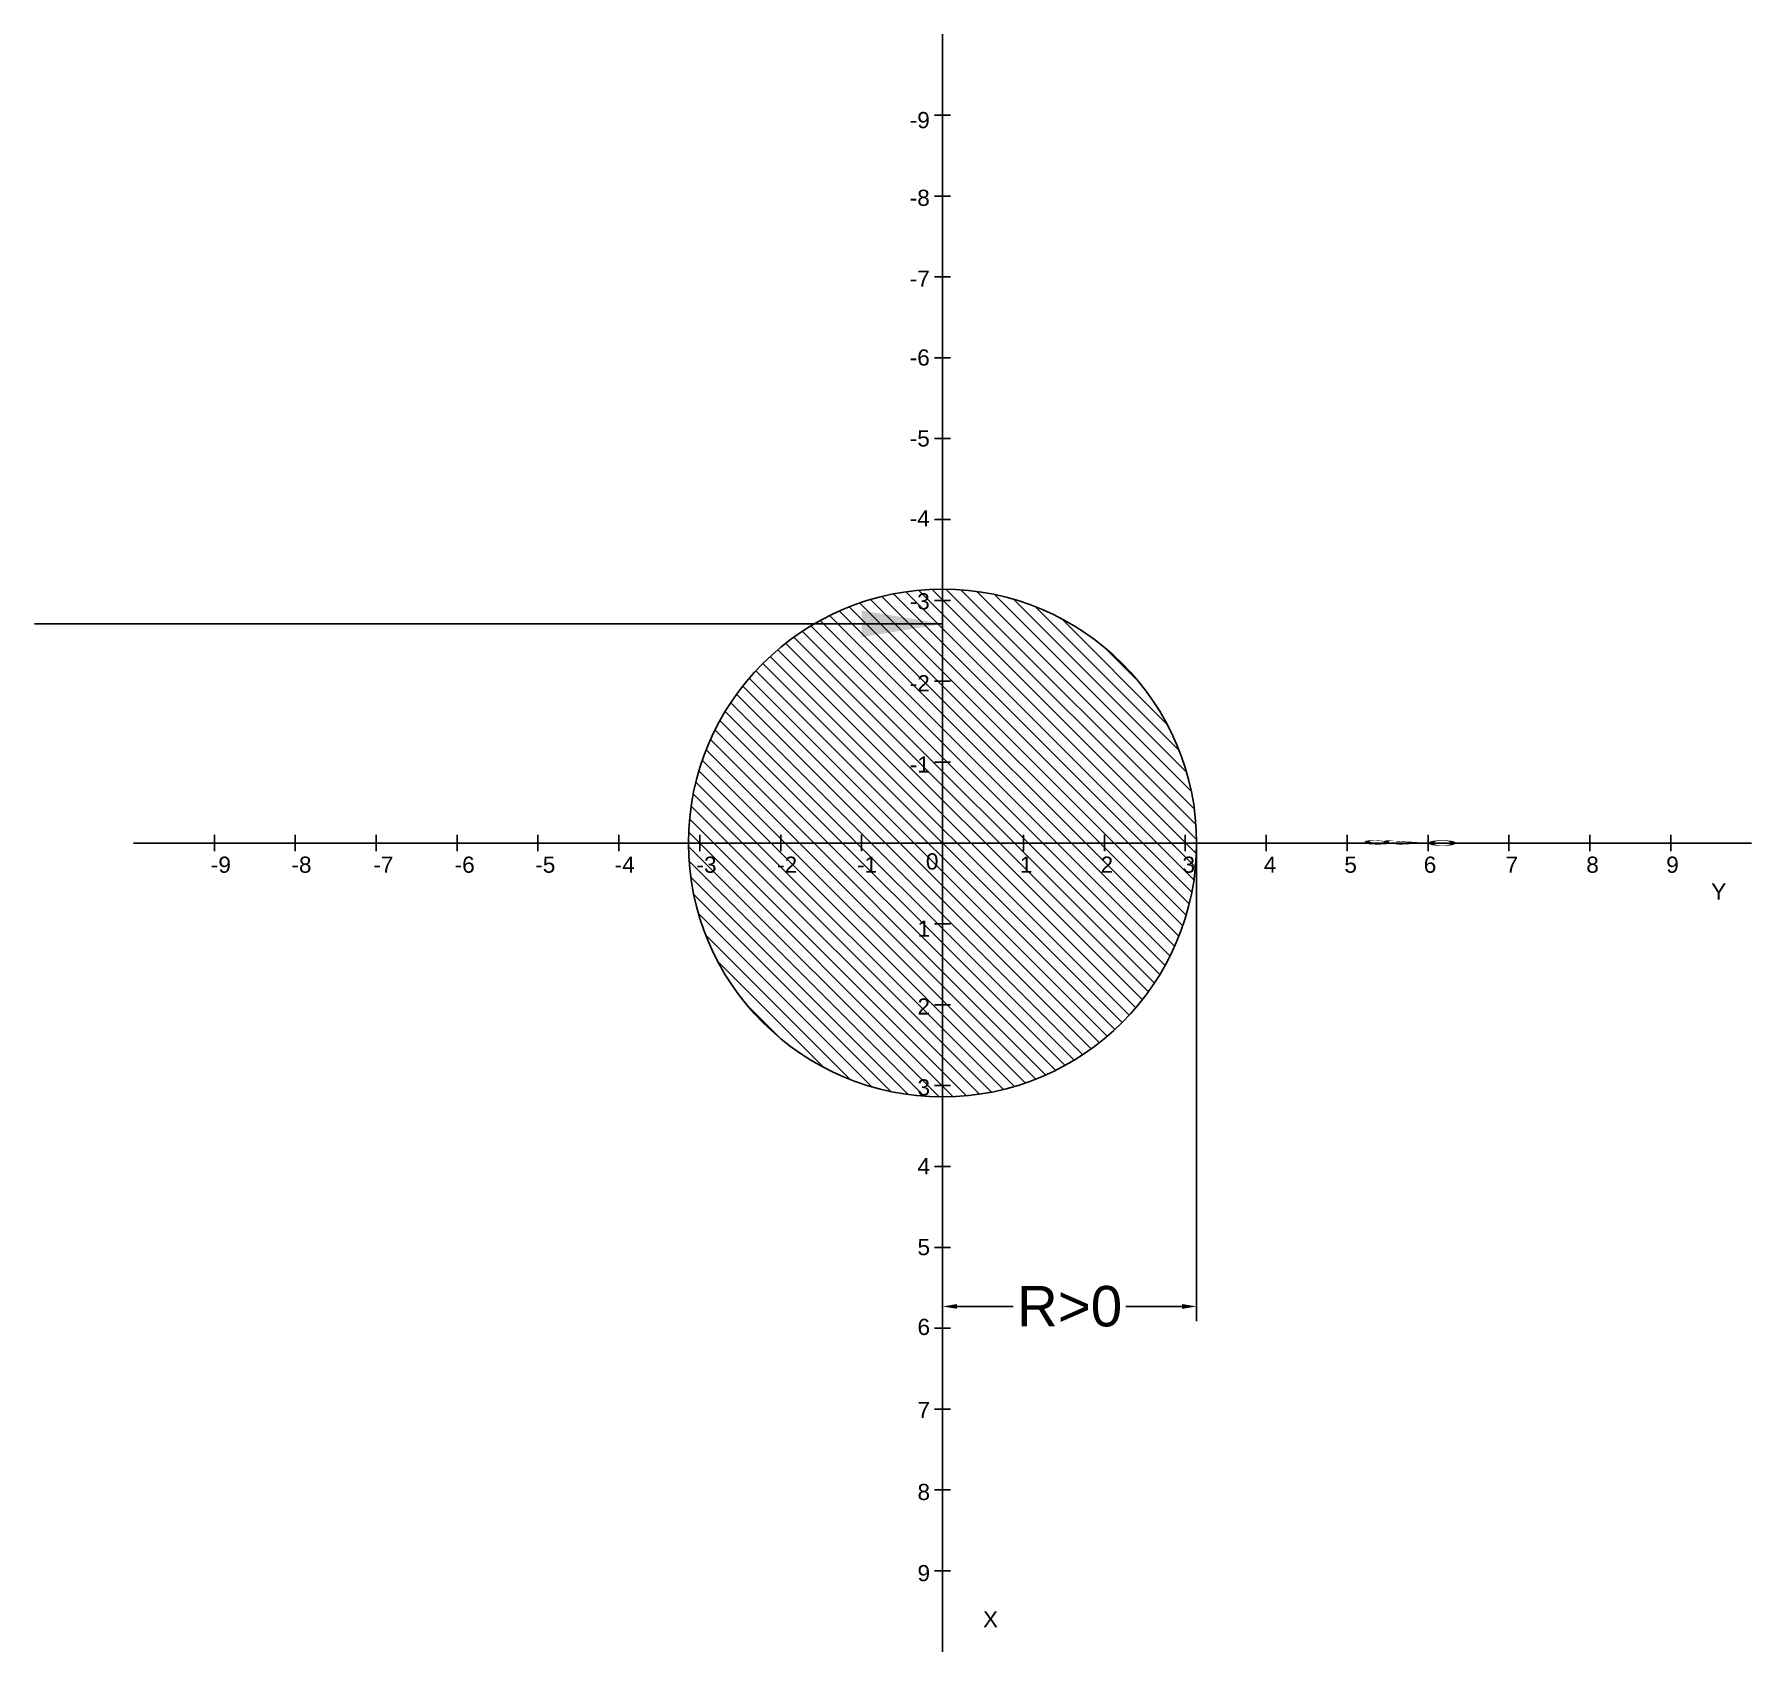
# Model space of a CAD drawing. Header units: inches. Extents: x -11.2 to 10, y -10 to 10.
import ezdxf

# ---------------------------------------------------------------- set-up
doc = ezdxf.new("R2010")
doc.units = ezdxf.units.IN
doc.header["$LTSCALE"] = 0.5
doc.header["$MEASUREMENT"] = 0
doc.layers.add('VPORTS', color=7, linetype='Continuous')
doc.styles.get("Standard").update_dxf_attribs({"font": 'arial.ttf'})
doc.dimstyles.get("Standard").update_dxf_attribs({"dimtxt": 0.18, "dimasz": 0.18, "dimexe": 0.18, "dimexo": 0.0625, "dimgap": 0.09, "dimtad": 0, "dimtih": 1, "dimtoh": 1, "dimdec": 4, "dimzin": 0, "dimdsep": 46, "dimtxsty": 'Standard', "dimcen": 0.09, "dimadec": 0, "dimazin": 0, "dimtfac": 1, "dimtdec": 4, "dimtofl": 0, "dimtmove": 0, "dimatfit": 3, "dimfxl": 1, "dimtolj": 1, "dimtzin": 0, "dimarcsym": 0})
pattern_1 = [(315, (0, 0), (0.0883883, 0.0883883), [])]

# ---------------------------------------------------------------- blocks, each defined once
blk = doc.blocks.new('*U1')
blk.add_line((1, -0.1), (1, 0.1))
blk = doc.blocks.new('*U2')
at = {"color": 0, "linetype": 'ByBlock', "lineweight": -2, "transparency": 16777216, "extrusion": (0, -1, -2.22045e-16)}
for p in [(0, 0), (1, 0), (2, 0), (3, 0), (4, 0), (5, 0), (6, 0), (7, 0), (8, 0)]:
    blk.add_blockref('*U1', p, dxfattribs=at)
blk = doc.blocks.new('*U3')
blk.add_line((1, -0.1), (1, 0.1))
blk = doc.blocks.new('*U4')
at = {"color": 0, "linetype": 'ByBlock', "lineweight": -2, "transparency": 16777216, "extrusion": (0, -1, -2.22045e-16)}
for p in [(0, 0), (1, 0), (2, 0), (3, 0), (4, 0), (5, 0), (6, 0), (7, 0), (8, 0)]:
    blk.add_blockref('*U3', p, dxfattribs=at)
blk = doc.blocks.new('*U5')
blk.add_line((1, -0.1), (1, 0.1))
blk = doc.blocks.new('*U6')
at = {"color": 0, "linetype": 'ByBlock', "lineweight": -2, "transparency": 16777216, "extrusion": (0, -1, -2.22045e-16)}
for p in [(0, 0), (1, 0), (2, 0), (3, 0), (4, 0), (5, 0), (6, 0), (7, 0), (8, 0)]:
    blk.add_blockref('*U5', p, dxfattribs=at)
blk = doc.blocks.new('*U7')
blk.add_line((1, -0.1), (1, 0.1))
blk = doc.blocks.new('*U8')
at = {"color": 0, "linetype": 'ByBlock', "lineweight": -2, "transparency": 16777216, "extrusion": (0, -1, -2.22045e-16)}
for p in [(-10, 0), (-9, 0), (-8, 0), (-7, 0), (-6, 0), (-5, 0), (-4, 0), (-3, 0), (-2, 0)]:
    blk.add_blockref('*U7', p, dxfattribs=at)
blk = doc.blocks.new('*U9')
blk.add_line((1, -0.1), (1, 0.1))
blk = doc.blocks.new('*U10')
at = {"color": 0, "linetype": 'ByBlock', "lineweight": -2, "transparency": 16777216, "extrusion": (0, -1, -2.22045e-16)}
for p in [(0, 0), (1, 0), (2, 0), (3, 0), (4, 0), (5, 0), (6, 0), (7, 0), (8, 0)]:
    blk.add_blockref('*U9', p, dxfattribs=at)
blk = doc.blocks.new('*U11')
blk.add_line((1, -0.1), (1, 0.1))
blk = doc.blocks.new('*U12')
at = {"color": 0, "linetype": 'ByBlock', "lineweight": -2, "transparency": 16777216, "extrusion": (0, -1, -2.22045e-16)}
for p in [(0, 0), (1, 0), (2, 0), (3, 0), (4, 0), (5, 0), (6, 0), (7, 0), (8, 0)]:
    blk.add_blockref('*U11', p, dxfattribs=at)
blk = doc.blocks.new('*D27')
at = {"layer": 'Defpoints', "color": 0, "transparency": 16777216}
for p in [(0, 0), (3.14, 0), (3.14, -5.731)]:
    blk.add_point(p, dxfattribs=at)
at = {"layer": 'VPORTS', "color": 0, "lineweight": -2, "transparency": 16777216}
for p, q in [((0, -0.063), (0, -5.911)), ((3.14, -0.063), (3.14, -5.911)), ((0.18, -5.731), (0.874, -5.731)), ((2.96, -5.731), (2.266, -5.731))]:
    blk.add_line(p, q, dxfattribs=at)
at = {"layer": 'VPORTS', "color": 0, "transparency": 16777216}
for points in [[(0.18, -5.701), (0.18, -5.761), (0, -5.731)], [(2.96, -5.701), (2.96, -5.761), (3.14, -5.731)]]:
    blk.add_solid(points, dxfattribs=at)
at = {"layer": 'VPORTS', "color": 0, "transparency": 16777216, "insert": (1.57, -5.731), "char_height": 0.18, "attachment_point": 5}
blk.add_mtext('\\A1;{\\H2.77778x;R>0}', dxfattribs=at)

msp = doc.modelspace()

# ---------------------------------------------------------------- hatches: boundary and pattern name
h = msp.add_hatch()
h.set_pattern_fill('ANSI31', color=256)
h.set_pattern_definition(pattern_1)
h.paths.add_polyline_path([(-0.46475, 0.76135), (-0.11631, 0.76135), (-0.11631, 1.17349), (-0.46475, 1.17349)], flags=9)
h.paths.add_polyline_path([(-0.46475, 1.76506), (-0.11631, 1.76506), (-0.11631, 2.1772), (-0.46475, 2.1772)], flags=9)
h = msp.add_hatch()
h.set_pattern_fill('ANSI31', color=256)
h.set_pattern_definition(pattern_1)
h.paths.add_polyline_path([(-0.46475, 0.76135), (-0.11631, 0.76135), (-0.11631, 1.17349), (-0.46475, 1.17349)], flags=9)
h.paths.add_polyline_path([(-0.46475, 1.76506), (-0.11631, 1.76506), (-0.11631, 2.1772), (-0.46475, 2.1772)], flags=9)
h = msp.add_hatch()
h.set_pattern_fill('ANSI31', color=256)
h.set_pattern_definition(pattern_1)
h.paths.add_polyline_path([(-2.1033, -0.47803), (-1.75487, -0.47803), (-1.75487, -0.06589), (-2.1033, -0.06589)], flags=9)
h.paths.add_polyline_path([(-1.11463, -0.47803), (-0.7662, -0.47803), (-0.7662, -0.06589), (-1.11463, -0.06589)], flags=9)
h.paths.add_polyline_path([(-0.36786, -2.23133), (-0.11247, -2.23133), (-0.11247, -1.81919), (-0.36786, -1.81919)], flags=9)
h.paths.add_polyline_path([(-0.3901, -1.27022), (-0.13471, -1.27022), (-0.13471, -0.85808), (-0.3901, -0.85808)], flags=9)
h.paths.add_polyline_path([(0.42801, -1.35948), (1.38833, -0.45518), (1.16125, -0.20668), (0.20094, -1.11097)], flags=9)
h.paths.add_polyline_path([(-0.2674, -0.4374), (-0.01201, -0.4374), (-0.01201, -0.02526), (-0.2674, -0.02526)], flags=9)
h = msp.add_hatch()
h.set_pattern_fill('ANSI31', color=256)
h.set_pattern_definition(pattern_1)
h.paths.add_polyline_path([(-2.1033, -0.47803), (-1.75487, -0.47803), (-1.75487, -0.06589), (-2.1033, -0.06589)], flags=9)
h.paths.add_polyline_path([(-1.11463, -0.47803), (-0.7662, -0.47803), (-0.7662, -0.06589), (-1.11463, -0.06589)], flags=9)
h.paths.add_polyline_path([(-0.3901, -1.27022), (-0.13471, -1.27022), (-0.13471, -0.85808), (-0.3901, -0.85808)], flags=9)
h.paths.add_polyline_path([(-0.2674, -0.4374), (-0.01201, -0.4374), (-0.01201, -0.02526), (-0.2674, -0.02526)], flags=9)
h.paths.add_polyline_path([(-0.36786, -2.23133), (-0.11247, -2.23133), (-0.11247, -1.81919), (-0.36786, -1.81919)], flags=9)
h = msp.add_hatch()
h.set_pattern_fill('ANSI31', color=256)
h.set_pattern_definition(pattern_1)
h.paths.add_polyline_path([(0.876, -0.47803), (1.13139, -0.47803), (1.13139, -0.06589), (0.876, -0.06589)], flags=9)
h.paths.add_polyline_path([(0.42801, -1.35948), (1.38833, -0.45518), (1.16125, -0.20668), (0.20094, -1.11097)], flags=9)
at = {"layer": 'VPORTS'}
h = msp.add_hatch(dxfattribs=at)
h.set_pattern_fill('ANSI31', color=256)
h.set_pattern_definition(pattern_1)
h.paths.add_polyline_path([(0, 0), (0, 3.14, 0.41421356), (-3.14, 0)])
h.paths.add_polyline_path([(3.14, 0, 0.41421356), (0, 3.14), (0, 0)])
h.paths.add_polyline_path([(0, -3.14), (0, 0), (-3.14, 0, 0.41421356)])
h.paths.add_polyline_path([(3.14, 0), (0, 0), (0, -3.14, 0.41421356)])
h.paths.add_polyline_path([(-0.46475, 0.76135), (-0.11631, 0.76135), (-0.11631, 1.17349), (-0.46475, 1.17349)], flags=24)
h.paths.add_polyline_path([(-0.46475, 1.76506), (-0.11631, 1.76506), (-0.11631, 2.1772), (-0.46475, 2.1772)], flags=24)
h.paths.add_polyline_path([(-0.46475, 2.77883), (-0.11631, 2.77883), (-0.11631, 3.19097), (-0.46475, 3.19097)], flags=9)
h.paths.add_polyline_path([(-0.36786, -2.23133), (-0.11247, -2.23133), (-0.11247, -1.81919), (-0.36786, -1.81919)], flags=24)
h.paths.add_polyline_path([(-0.3901, -1.27022), (-0.13471, -1.27022), (-0.13471, -0.85808), (-0.3901, -0.85808)], flags=24)
h.paths.add_polyline_path([(-0.37141, -3.23193), (-0.11602, -3.23193), (-0.11602, -2.81979), (-0.37141, -2.81979)], flags=9)
h.paths.add_polyline_path([(-3.09981, -0.47803), (-2.75138, -0.47803), (-2.75138, -0.06589), (-3.09981, -0.06589)], flags=24)
h.paths.add_polyline_path([(-2.1033, -0.47803), (-1.75487, -0.47803), (-1.75487, -0.06589), (-2.1033, -0.06589)], flags=24)
h.paths.add_polyline_path([(-1.11463, -0.47803), (-0.7662, -0.47803), (-0.7662, -0.06589), (-1.11463, -0.06589)], flags=24)
h.paths.add_polyline_path([(-0.2674, -0.4374), (-0.01201, -0.4374), (-0.01201, -0.02526), (-0.2674, -0.02526)], flags=24)
h.paths.add_polyline_path([(2.90342, -0.47803), (3.1588, -0.47803), (3.1588, -0.06589), (2.90342, -0.06589)], flags=9)
h.paths.add_polyline_path([(1.89476, -0.47803), (2.15014, -0.47803), (2.15014, -0.06589), (1.89476, -0.06589)], flags=24)
h.paths.add_polyline_path([(0.876, -0.47803), (1.13139, -0.47803), (1.13139, -0.06589), (0.876, -0.06589)], flags=24)

# ---------------------------------------------------------------- linework, layer by layer
for p, q in [((0, -10), (0, 10)), ((-10, 0), (10, 0))]:
    msp.add_line(p, q)
at = {"extrusion": (0, -1, 6.12323e-17)}
msp.add_line((0, 0, -10), (0, 0, 10), dxfattribs=at)
at = {"layer": 'VPORTS'}
for p, q in [((0, 0), (0, -5)), ((5, 0), (0, 0))]:
    msp.add_line(p, q, dxfattribs=at)
at = {"layer": 'VPORTS', "extrusion": (2.22045e-16, 1, 9.95799e-17)}
for p, q in [((0.0625, 0), (5.95814, 0)), ((0.0625, 0, 2.71), (5.95814, 0, 2.71)), ((5.77814, 0, 0.18), (5.77814, 0, 1.09822)), ((5.77814, 0, 2.53), (5.77814, 0, 1.61178))]:
    msp.add_line(p, q, dxfattribs=at)
at = {"layer": 'VPORTS', "extrusion": (7.1415e-32, 3.21625e-16, -1)}
msp.add_circle((0, 0), 3.14, dxfattribs=at)
at = {"layer": 'VPORTS'}
msp.add_circle((0, 0, 2.71), 3.14, dxfattribs=at)
at = {"layer": 'VPORTS', "extrusion": (2.22045e-16, 1, 9.95799e-17)}
for points in [[(-5.80814, 0.18), (-5.74814, 0.18), (-5.77814, 0)], [(-5.80814, 2.53), (-5.74814, 2.53), (-5.77814, 2.71)]]:
    msp.add_solid(points, dxfattribs=at)

# ---------------------------------------------------------------- block references
at = {"extrusion": (-1, 6.12323e-17, -2.22045e-16), "rotation": 180}
for name, p in [('*U4', (0, 0)), ('*U6', (10, 0))]:
    msp.add_blockref(name, p, dxfattribs=at)
at = {"extrusion": (0, 1, -2.22045e-16), "rotation": 180}
for name in ['*U8', '*U2']:
    msp.add_blockref(name, (0, 0), dxfattribs=at)
at = {"extrusion": (-1, 2.22045e-16, 6.12323e-17), "rotation": 90}
for name, p in [('*U10', (0, 0)), ('*U12', (0, -10))]:
    msp.add_blockref(name, p, dxfattribs=at)

# ---------------------------------------------------------------- texts
at = {"char_height": 0.2, "attachment_point": 1}
for s, width, insert in [('-9', 0.2, (-0.40588, 9.0398)), ('-8', 0.2, (-0.40588, 8.0787)), ('-7', 0.2, (-0.40588, 7.0781)), ('-6', 0.2, (-0.40588, 6.10383)), ('-5', 0.2, (-0.40588, 5.10322)), ('-4', 0.2, (-0.40588, 4.11579)), ('-3', 0.2, (-0.40588, 3.08885)), ('-2', 0.2, (-0.40588, 2.07509)), ('-1', 0.2, (-0.40588, 1.07138)), ('-9', 0.2, (-9.04357, -0.168)), ('-8', 0.2, (-8.04706, -0.168)), ('-7', 0.2, (-7.03485, -0.168)), ('-6', 0.2, (-6.03049, -0.168)), ('-5', 0.2, (-5.03398, -0.168)), ('-4', 0.2, (-4.05315, -0.168)), ('-3', 0.2, (-3.04095, -0.168)), ('-2', 0.2, (-2.04443, -0.168)), ('-1', 0.2, (-1.05576, -0.168)), ('0', 0.3606412, (-0.2058, -0.12737)), ('1', 0.2, (0.95643, -0.168)), ('2', 0.2, (1.95294, -0.168)), ('3', 0.2, (2.96515, -0.168)), ('4', 0.2, (3.96951, -0.168)), ('5', 0.2, (4.96602, -0.168)), ('6', 0.2, (5.94685, -0.168)), ('7', 0.2, (6.95905, -0.168)), ('8', 0.2, (7.95557, -0.168)), ('9', 0.2, (8.94424, -0.168)), ('Y', 0.5, (9.5, -0.5)), ('1', 0.2, (-0.30968, -0.9602)), ('2', 0.2, (-0.30968, -1.9213)), ('3', 0.2, (-0.30968, -2.9219)), ('4', 0.2, (-0.30968, -3.89617)), ('5', 0.2, (-0.30968, -4.89678)), ('6', 0.2, (-0.30968, -5.88421)), ('7', 0.2, (-0.30968, -6.91115)), ('8', 0.2, (-0.30968, -7.92491)), ('9', 0.2, (-0.30968, -8.92862)), ('X', 0.5, (0.5, -9.5))]:
    msp.add_mtext_dynamic_manual_height_columns(s, width=width, gutter_width=1, heights=[0], dxfattribs=dict(at, insert=insert))
at = {"extrusion": (0, -1, 6.12323e-17), "char_height": 0.2, "attachment_point": 1, "text_direction": (1, 0, 0)}
for s, insert in [('4', (-0.30968, 0, 4.11579)), ('3', (-0.30968, 0, 3.08885)), ('5', (-0.30968, 0, 5.10322)), ('8', (-0.30968, 0, 8.0787)), ('9', (-0.30968, 0, 9.0398)), ('2', (-0.30968, 0, 2.07509)), ('6', (-0.30968, 0, 6.10383)), ('7', (-0.30968, 0, 7.0781)), ('1', (-0.30968, 0, 1.07138)), ('-9', (-0.38833, 0, -8.92862)), ('-8', (-0.38833, 0, -7.92491)), ('-7', (-0.38833, 0, -6.91115)), ('-6', (-0.38833, 0, -5.88421)), ('-5', (-0.38833, 0, -4.89678)), ('-4', (-0.38833, 0, -3.89617)), ('-3', (-0.38833, 0, -2.9219)), ('-2', (-0.38833, 0, -1.9213)), ('-1', (-0.38833, 0, -0.9602))]:
    msp.add_mtext_dynamic_manual_height_columns(s, width=0.2, gutter_width=1, heights=[0], dxfattribs=dict(at, insert=insert))
at = {"extrusion": (0, -1, -2.22045e-16), "insert": (0.5, 0, 10), "char_height": 0.2, "attachment_point": 1, "text_direction": (1, 0, 0)}
msp.add_mtext_dynamic_manual_height_columns('Z', width=0.5, gutter_width=1, heights=[0], dxfattribs=at)
at = {"layer": 'VPORTS', "extrusion": (1, -3.29046e-16, 2.22045e-16), "insert": (-11.22459, 3.12448, 0.39368), "char_height": 1, "attachment_point": 1, "text_direction": (0, 1, 0)}
msp.add_mtext_dynamic_manual_height_columns('\\A1;x{\\H0.7x;\\S2^ ;}+y{\\H0.7x;\\S2^ ;}=R{\\H0.7x;\\S2^ ;}', width=1.7136462, gutter_width=1, heights=[1.294], dxfattribs=at)
at = {"layer": 'VPORTS', "extrusion": (-2.66214e-16, -0.991292, -0.131685), "insert": (5.77814, 0, 1.355), "char_height": 0.5, "attachment_point": 5, "text_direction": (1, 0, 0)}
msp.add_mtext('\\A1;a>0', dxfattribs=at)

# ---------------------------------------------------------------- dimensions: what is measured, and where the dimension line sits
at = {"layer": 'VPORTS'}
dim = msp.add_linear_dim(base=(3.14, -5.73114), p1=(0, 0), p2=(3.14, 0), text='{\\H2.77778x;R>0}', dimstyle='Standard', dxfattribs=at)
dim.commit()
dim.dimension.update_dxf_attribs({"geometry": '*D27', "text_midpoint": (1.57, -5.73114), "text_rotation": 90})

# ---------------------------------------------------------------- leaders
msp.add_leader([(0, 2.71, 2), (-11.22459, 2.71, -1.16035)], dimstyle='Standard', override={"dimasz": 1}, dxfattribs=at)

doc.saveas('drawing.dxf')
